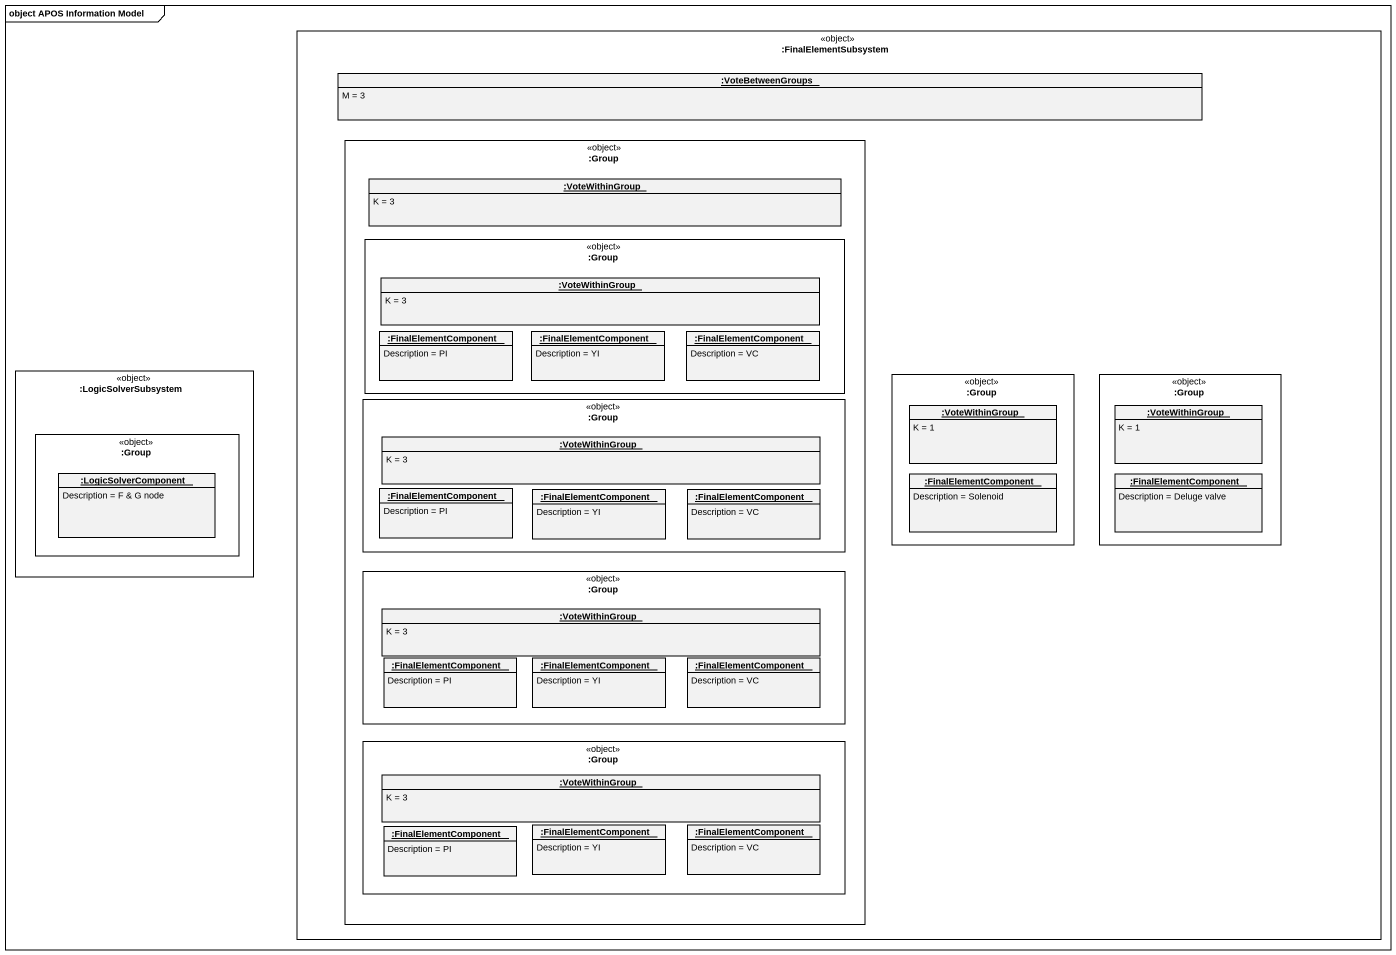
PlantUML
@startuml
mainframe object APOS Information Model
hide circle
hide empty members
rectangle ":FinalElementSubsystem" as FinalElementSubsystem <<object>> {
  object ":VoteBetweenGroups" as VoteBetweenGroups {
    M = 3
  }
  rectangle ":Group" as Group_ <<object>> {
    object ":VoteWithinGroup" as VoteWithinGroup {
      K = 3
    }
    rectangle ":Group" as Group__2 <<object>> {
      object ":VoteWithinGroup" as VoteWithinGroup_2 {
        K = 3
      }
      object ":FinalElementComponent" as FinalElementComponent {
        Description = PI
      }
      object ":FinalElementComponent" as FinalElementComponent_2 {
        Description = YI
      }
      object ":FinalElementComponent" as FinalElementComponent_3 {
        Description = VC
      }
    }
    rectangle ":Group" as Group__5 <<object>> {
      object ":VoteWithinGroup" as VoteWithinGroup_5 {
        K = 3
      }
      object ":FinalElementComponent" as FinalElementComponent_4 {
        Description = PI
      }
      object ":FinalElementComponent" as FinalElementComponent_5 {
        Description = YI
      }
      object ":FinalElementComponent" as FinalElementComponent_6 {
        Description = VC
      }
    }
    rectangle ":Group" as Group__7 <<object>> {
      object ":VoteWithinGroup" as VoteWithinGroup_6 {
        K = 3
      }
      object ":FinalElementComponent" as FinalElementComponent_9 {
        Description = PI
      }
      object ":FinalElementComponent" as FinalElementComponent_10 {
        Description = YI
      }
      object ":FinalElementComponent" as FinalElementComponent_11 {
        Description = VC
      }
    }
    rectangle ":Group" as Group__8 <<object>> {
      object ":VoteWithinGroup" as VoteWithinGroup_7 {
        K = 3
      }
      object ":FinalElementComponent" as FinalElementComponent_12 {
        Description = PI
      }
      object ":FinalElementComponent" as FinalElementComponent_13 {
        Description = YI
      }
      object ":FinalElementComponent" as FinalElementComponent_14 {
        Description = VC
      }
    }
  }
  rectangle ":Group" as Group__3 <<object>> {
    object ":VoteWithinGroup" as VoteWithinGroup_3 {
      K = 1
    }
    object ":FinalElementComponent" as FinalElementComponent_7 {
      Description = Solenoid
    }
  }
  rectangle ":Group" as Group__4 <<object>> {
    object ":VoteWithinGroup" as VoteWithinGroup_4 {
      K = 1
    }
    object ":FinalElementComponent" as FinalElementComponent_8 {
      Description = Deluge valve
    }
  }
}
rectangle ":LogicSolverSubsystem" as LogicSolverSubsystem <<object>> {
  rectangle ":Group" as Group__6 <<object>> {
    object ":LogicSolverComponent" as LogicSolverComponent {
      Description = F & G node
    }
  }
}
@enduml
